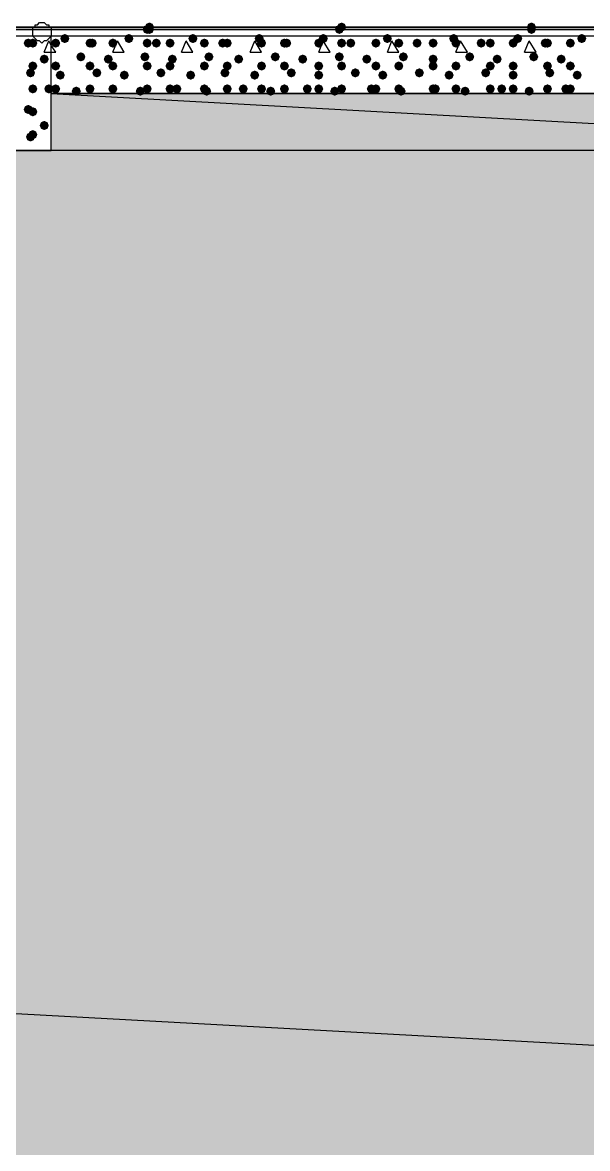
# Model space of a CAD drawing. Header units: millimetres. Extents: x 0 to 420, y 0 to 297.
# Drawn here: x 329.84 to 340.3, y 207.35 to 228.18 of the extents above; entities that cross this region are included whole.
import ezdxf

# ---------------------------------------------------------------- set-up
doc = ezdxf.new("R2010")
doc.units = ezdxf.units.MM
doc.layers.get('0').update_dxf_attribs({"linetype": 'CONTINUOUS'})

msp = doc.modelspace()

# ---------------------------------------------------------------- hatches: boundary and pattern name
at = {"true_color": 0x0000fe}
for points in [[(332.232, 228.049667), (332.207129, 227.989871), (332.147333, 227.965), (332.087538, 227.989871), (332.062667, 228.049667), (332.087537, 228.109462), (332.147333, 228.134333), (332.207129, 228.109463)], [(332.232, 228.049667), (332.207129, 227.989871), (332.147333, 227.965), (332.087538, 227.989871), (332.062667, 228.049667), (332.087537, 228.109462), (332.147333, 228.134333), (332.207129, 228.109463)], [(332.274333, 228.092), (332.249462, 228.032204), (332.189667, 228.007333), (332.129871, 228.032204), (332.105, 228.092), (332.129871, 228.151796), (332.189667, 228.176667), (332.249462, 228.151796)], [(332.274333, 228.049667), (332.249462, 227.989871), (332.189667, 227.965), (332.129871, 227.989871), (332.105, 228.049667), (332.129871, 228.109462), (332.189667, 228.134333), (332.249462, 228.109463)], [(335.788, 228.049667), (335.763129, 227.989871), (335.703333, 227.965), (335.643537, 227.989871), (335.618667, 228.049667), (335.643537, 228.109462), (335.703333, 228.134333), (335.763129, 228.109463)], [(335.788, 228.049667), (335.763129, 227.989871), (335.703333, 227.965), (335.643537, 227.989871), (335.618667, 228.049667), (335.643537, 228.109462), (335.703333, 228.134333), (335.763129, 228.109463)], [(335.788, 228.049667), (335.763129, 227.989871), (335.703333, 227.965), (335.643537, 227.989871), (335.618667, 228.049667), (335.643537, 228.109462), (335.703333, 228.134333), (335.763129, 228.109463)], [(335.830333, 228.092), (335.805462, 228.032204), (335.745667, 228.007333), (335.685871, 228.032204), (335.661, 228.092), (335.685871, 228.151796), (335.745667, 228.176667), (335.805462, 228.151796)], [(339.344, 228.092), (339.319129, 228.032204), (339.259333, 228.007333), (339.199537, 228.032204), (339.174667, 228.092), (339.199537, 228.151796), (339.259333, 228.176667), (339.319129, 228.151796)], [(339.344, 228.049667), (339.319129, 227.989871), (339.259333, 227.965), (339.199537, 227.989871), (339.174667, 228.049667), (339.199537, 228.109462), (339.259333, 228.134333), (339.319129, 228.109463)], [(339.344, 228.049667), (339.319129, 227.989871), (339.259333, 227.965), (339.199537, 227.989871), (339.174667, 228.049667), (339.199537, 228.109462), (339.259333, 228.134333), (339.319129, 228.109463)], [(339.344, 228.049667), (339.319129, 227.989871), (339.259333, 227.965), (339.199537, 227.989871), (339.174667, 228.049667), (339.199537, 228.109462), (339.259333, 228.134333), (339.319129, 228.109463)]]:
    msp.add_hatch(color=0, dxfattribs=at).paths.add_polyline_path(points, flags=0)
at = {"true_color": 0x000007}
h = msp.add_hatch(color=0, dxfattribs=at)
h.paths.add_polyline_path([(38.565667, 228.049667), (386.969, 228.049667)], flags=0)
h.paths.add_polyline_path([(386.969, 228.049667), (38.565667, 228.049667)], flags=0)
at = {"true_color": 0x000008}
for points in [[(330.708, 227.880333), (330.683129, 227.820537), (330.623333, 227.795667), (330.563538, 227.820537), (330.538667, 227.880333), (330.563537, 227.940129), (330.623333, 227.965), (330.683129, 227.940129)], [(331.893333, 227.880333), (331.868462, 227.820537), (331.808667, 227.795667), (331.748871, 227.820537), (331.724, 227.880333), (331.748871, 227.940129), (331.808667, 227.965), (331.868462, 227.940129)], [(333.078667, 227.880333), (333.053796, 227.820537), (332.994, 227.795667), (332.934204, 227.820537), (332.909333, 227.880333), (332.934204, 227.940129), (332.994, 227.965), (333.053796, 227.940129)], [(334.306333, 227.880333), (334.281462, 227.820537), (334.221667, 227.795667), (334.161871, 227.820537), (334.137, 227.880333), (334.161871, 227.940129), (334.221667, 227.965), (334.281462, 227.940129)], [(335.491667, 227.880333), (335.466796, 227.820537), (335.407, 227.795667), (335.347204, 227.820537), (335.322333, 227.880333), (335.347204, 227.940129), (335.407, 227.965), (335.466796, 227.940129)], [(336.677, 227.880333), (336.652129, 227.820537), (336.592333, 227.795667), (336.532537, 227.820537), (336.507667, 227.880333), (336.532537, 227.940129), (336.592333, 227.965), (336.652129, 227.940129)], [(337.904667, 227.880333), (337.879796, 227.820537), (337.82, 227.795667), (337.760204, 227.820537), (337.735333, 227.880333), (337.760204, 227.940129), (337.82, 227.965), (337.879796, 227.940129)], [(339.09, 227.880333), (339.065129, 227.820537), (339.005333, 227.795667), (338.945538, 227.820537), (338.920667, 227.880333), (338.945537, 227.940129), (339.005333, 227.965), (339.065129, 227.940129)], [(340.275333, 227.880333), (340.250463, 227.820537), (340.190667, 227.795667), (340.130871, 227.820537), (340.106, 227.880333), (340.130871, 227.940129), (340.190667, 227.965), (340.250462, 227.940129)], [(330.538667, 227.795667), (330.513796, 227.735871), (330.454, 227.711), (330.394204, 227.735871), (330.369333, 227.795667), (330.394204, 227.855462), (330.454, 227.880333), (330.513796, 227.855463)], [(331.173667, 227.795667), (331.148796, 227.735871), (331.089, 227.711), (331.029204, 227.735871), (331.004333, 227.795667), (331.029204, 227.855462), (331.089, 227.880333), (331.148796, 227.855463)], [(331.216, 227.795667), (331.191129, 227.735871), (331.131333, 227.711), (331.071537, 227.735871), (331.046667, 227.795667), (331.071537, 227.855462), (331.131333, 227.880333), (331.191129, 227.855463)], [(331.597, 227.795667), (331.572129, 227.735871), (331.512333, 227.711), (331.452538, 227.735871), (331.427667, 227.795667), (331.452537, 227.855462), (331.512333, 227.880333), (331.572129, 227.855463)], [(332.232, 227.795667), (332.207129, 227.735871), (332.147333, 227.711), (332.087538, 227.735871), (332.062667, 227.795667), (332.087537, 227.855462), (332.147333, 227.880333), (332.207129, 227.855463)], [(332.401333, 227.795667), (332.376463, 227.735871), (332.316667, 227.711), (332.256871, 227.735871), (332.232, 227.795667), (332.256871, 227.855462), (332.316667, 227.880333), (332.376462, 227.855463)], [(332.655333, 227.795667), (332.630463, 227.735871), (332.570667, 227.711), (332.510871, 227.735871), (332.486, 227.795667), (332.510871, 227.855462), (332.570667, 227.880333), (332.630462, 227.855463)], [(333.290333, 227.795667), (333.265463, 227.735871), (333.205667, 227.711), (333.145871, 227.735871), (333.121, 227.795667), (333.145871, 227.855462), (333.205667, 227.880333), (333.265462, 227.855463)], [(333.629, 227.795667), (333.604129, 227.735871), (333.544333, 227.711), (333.484537, 227.735871), (333.459667, 227.795667), (333.484537, 227.855462), (333.544333, 227.880333), (333.604129, 227.855463)], [(333.713667, 227.795667), (333.688796, 227.735871), (333.629, 227.711), (333.569204, 227.735871), (333.544333, 227.795667), (333.569204, 227.855462), (333.629, 227.880333), (333.688796, 227.855463)], [(334.348667, 227.795667), (334.323796, 227.735871), (334.264, 227.711), (334.204204, 227.735871), (334.179333, 227.795667), (334.204204, 227.855462), (334.264, 227.880333), (334.323796, 227.855463)], [(334.772, 227.795667), (334.747129, 227.735871), (334.687333, 227.711), (334.627538, 227.735871), (334.602667, 227.795667), (334.627537, 227.855462), (334.687333, 227.880333), (334.747129, 227.855463)], [(334.814333, 227.795667), (334.789462, 227.735871), (334.729667, 227.711), (334.669871, 227.735871), (334.645, 227.795667), (334.669871, 227.855462), (334.729667, 227.880333), (334.789462, 227.855463)], [(335.407, 227.795667), (335.382129, 227.735871), (335.322333, 227.711), (335.262538, 227.735871), (335.237667, 227.795667), (335.262537, 227.855462), (335.322333, 227.880333), (335.382129, 227.855463)], [(335.830333, 227.795667), (335.805462, 227.735871), (335.745667, 227.711), (335.685871, 227.735871), (335.661, 227.795667), (335.685871, 227.855462), (335.745667, 227.880333), (335.805462, 227.855463)], [(335.999667, 227.795667), (335.974796, 227.735871), (335.915, 227.711), (335.855204, 227.735871), (335.830333, 227.795667), (335.855204, 227.855462), (335.915, 227.880333), (335.974796, 227.855463)], [(336.465333, 227.795667), (336.440462, 227.735871), (336.380667, 227.711), (336.320871, 227.735871), (336.296, 227.795667), (336.320871, 227.855462), (336.380667, 227.880333), (336.440462, 227.855463)], [(336.888667, 227.795667), (336.863796, 227.735871), (336.804, 227.711), (336.744204, 227.735871), (336.719333, 227.795667), (336.744204, 227.855462), (336.804, 227.880333), (336.863796, 227.855463)], [(337.227333, 227.795667), (337.202462, 227.735871), (337.142667, 227.711), (337.082871, 227.735871), (337.058, 227.795667), (337.082871, 227.855462), (337.142667, 227.880333), (337.202462, 227.855463)], [(337.523667, 227.795667), (337.498796, 227.735871), (337.439, 227.711), (337.379204, 227.735871), (337.354333, 227.795667), (337.379204, 227.855462), (337.439, 227.880333), (337.498796, 227.855463)], [(337.947, 227.795667), (337.922129, 227.735871), (337.862333, 227.711), (337.802538, 227.735871), (337.777667, 227.795667), (337.802537, 227.855462), (337.862333, 227.880333), (337.922129, 227.855463)], [(338.412667, 227.795667), (338.387796, 227.735871), (338.328, 227.711), (338.268204, 227.735871), (338.243333, 227.795667), (338.268204, 227.855462), (338.328, 227.880333), (338.387796, 227.855463)], [(338.582, 227.795667), (338.557129, 227.735871), (338.497333, 227.711), (338.437538, 227.735871), (338.412667, 227.795667), (338.437537, 227.855462), (338.497333, 227.880333), (338.557129, 227.855463)], [(339.005333, 227.795667), (338.980462, 227.735871), (338.920667, 227.711), (338.860871, 227.735871), (338.836, 227.795667), (338.860871, 227.855462), (338.920667, 227.880333), (338.980462, 227.855463)], [(339.598, 227.795667), (339.573129, 227.735871), (339.513333, 227.711), (339.453538, 227.735871), (339.428667, 227.795667), (339.453537, 227.855462), (339.513333, 227.880333), (339.573129, 227.855463)], [(339.640333, 227.795667), (339.615463, 227.735871), (339.555667, 227.711), (339.495871, 227.735871), (339.471, 227.795667), (339.495871, 227.855462), (339.555667, 227.880333), (339.615462, 227.855463)], [(340.063667, 227.795667), (340.038796, 227.735871), (339.979, 227.711), (339.919204, 227.735871), (339.894333, 227.795667), (339.919204, 227.855462), (339.979, 227.880333), (340.038796, 227.855463)], [(331.004333, 227.541667), (330.979462, 227.481871), (330.919667, 227.457), (330.859871, 227.481871), (330.835, 227.541667), (330.859871, 227.601462), (330.919667, 227.626333), (330.979462, 227.601463)], [(331.512333, 227.499333), (331.487462, 227.439537), (331.427667, 227.414667), (331.367871, 227.439537), (331.343, 227.499333), (331.367871, 227.559129), (331.427667, 227.584), (331.487462, 227.559129)], [(332.189667, 227.541667), (332.164796, 227.481871), (332.105, 227.457), (332.045204, 227.481871), (332.020333, 227.541667), (332.045204, 227.601462), (332.105, 227.626333), (332.164796, 227.601463)], [(332.697667, 227.499333), (332.672796, 227.439537), (332.613, 227.414667), (332.553204, 227.439537), (332.528333, 227.499333), (332.553204, 227.559129), (332.613, 227.584), (332.672796, 227.559129)], [(333.375, 227.541667), (333.350129, 227.481871), (333.290333, 227.457), (333.230537, 227.481871), (333.205667, 227.541667), (333.230537, 227.601462), (333.290333, 227.626333), (333.350129, 227.601463)], [(333.925333, 227.499333), (333.900463, 227.439537), (333.840667, 227.414667), (333.780871, 227.439537), (333.756, 227.499333), (333.780871, 227.559129), (333.840667, 227.584), (333.900462, 227.559129)], [(334.602667, 227.541667), (334.577796, 227.481871), (334.518, 227.457), (334.458204, 227.481871), (334.433333, 227.541667), (334.458204, 227.601462), (334.518, 227.626333), (334.577796, 227.601463)], [(335.110667, 227.499333), (335.085796, 227.439537), (335.026, 227.414667), (334.966204, 227.439537), (334.941333, 227.499333), (334.966204, 227.559129), (335.026, 227.584), (335.085796, 227.559129)], [(335.788, 227.541667), (335.763129, 227.481871), (335.703333, 227.457), (335.643537, 227.481871), (335.618667, 227.541667), (335.643537, 227.601462), (335.703333, 227.626333), (335.763129, 227.601463)], [(336.296, 227.499333), (336.271129, 227.439537), (336.211333, 227.414667), (336.151538, 227.439537), (336.126667, 227.499333), (336.151537, 227.559129), (336.211333, 227.584), (336.271129, 227.559129)], [(336.973333, 227.541667), (336.948463, 227.481871), (336.888667, 227.457), (336.828871, 227.481871), (336.804, 227.541667), (336.828871, 227.601462), (336.888667, 227.626333), (336.948462, 227.601463)], [(337.523667, 227.499333), (337.498796, 227.439537), (337.439, 227.414667), (337.379204, 227.439537), (337.354333, 227.499333), (337.379204, 227.559129), (337.439, 227.584), (337.498796, 227.559129)], [(338.201, 227.541667), (338.176129, 227.481871), (338.116333, 227.457), (338.056537, 227.481871), (338.031667, 227.541667), (338.056537, 227.601462), (338.116333, 227.626333), (338.176129, 227.601463)], [(338.709, 227.499333), (338.684129, 227.439537), (338.624333, 227.414667), (338.564537, 227.439537), (338.539667, 227.499333), (338.564537, 227.559129), (338.624333, 227.584), (338.684129, 227.559129)], [(339.386333, 227.541667), (339.361463, 227.481871), (339.301667, 227.457), (339.241871, 227.481871), (339.217, 227.541667), (339.241871, 227.601462), (339.301667, 227.626333), (339.361462, 227.601463)], [(339.894333, 227.499333), (339.869462, 227.439537), (339.809667, 227.414667), (339.749871, 227.439537), (339.725, 227.499333), (339.749871, 227.559129), (339.809667, 227.584), (339.869462, 227.559129)], [(330.538667, 227.372333), (330.513796, 227.312537), (330.454, 227.287667), (330.394204, 227.312537), (330.369333, 227.372333), (330.394204, 227.432129), (330.454, 227.457), (330.513796, 227.432129)], [(330.623333, 227.203), (330.598462, 227.143204), (330.538667, 227.118333), (330.478871, 227.143204), (330.454, 227.203), (330.478871, 227.262796), (330.538667, 227.287667), (330.598462, 227.262796)], [(331.173667, 227.372333), (331.148796, 227.312537), (331.089, 227.287667), (331.029204, 227.312537), (331.004333, 227.372333), (331.029204, 227.432129), (331.089, 227.457), (331.148796, 227.432129)], [(331.300667, 227.245333), (331.275796, 227.185537), (331.216, 227.160667), (331.156204, 227.185537), (331.131333, 227.245333), (331.156204, 227.305129), (331.216, 227.33), (331.275796, 227.305129)], [(331.597, 227.372333), (331.572129, 227.312537), (331.512333, 227.287667), (331.452538, 227.312537), (331.427667, 227.372333), (331.452537, 227.432129), (331.512333, 227.457), (331.572129, 227.432129)], [(331.808667, 227.203), (331.783796, 227.143204), (331.724, 227.118333), (331.664204, 227.143204), (331.639333, 227.203), (331.664204, 227.262796), (331.724, 227.287667), (331.783796, 227.262796)], [(332.232, 227.372333), (332.207129, 227.312537), (332.147333, 227.287667), (332.087538, 227.312537), (332.062667, 227.372333), (332.087537, 227.432129), (332.147333, 227.457), (332.207129, 227.432129)], [(332.486, 227.245333), (332.461129, 227.185537), (332.401333, 227.160667), (332.341537, 227.185537), (332.316667, 227.245333), (332.341537, 227.305129), (332.401333, 227.33), (332.461129, 227.305129)], [(332.655333, 227.372333), (332.630463, 227.312537), (332.570667, 227.287667), (332.510871, 227.312537), (332.486, 227.372333), (332.510871, 227.432129), (332.570667, 227.457), (332.630462, 227.432129)], [(333.036333, 227.203), (333.011462, 227.143204), (332.951667, 227.118333), (332.891871, 227.143204), (332.867, 227.203), (332.891871, 227.262796), (332.951667, 227.287667), (333.011462, 227.262796)], [(333.290333, 227.372333), (333.265463, 227.312537), (333.205667, 227.287667), (333.145871, 227.312537), (333.121, 227.372333), (333.145871, 227.432129), (333.205667, 227.457), (333.265462, 227.432129)], [(333.671333, 227.245333), (333.646462, 227.185537), (333.586667, 227.160667), (333.526871, 227.185537), (333.502, 227.245333), (333.526871, 227.305129), (333.586667, 227.33), (333.646462, 227.305129)], [(333.713667, 227.372333), (333.688796, 227.312537), (333.629, 227.287667), (333.569204, 227.312537), (333.544333, 227.372333), (333.569204, 227.432129), (333.629, 227.457), (333.688796, 227.432129)], [(334.221667, 227.203), (334.196796, 227.143204), (334.137, 227.118333), (334.077204, 227.143204), (334.052333, 227.203), (334.077204, 227.262796), (334.137, 227.287667), (334.196796, 227.262796)], [(334.348667, 227.372333), (334.323796, 227.312537), (334.264, 227.287667), (334.204204, 227.312537), (334.179333, 227.372333), (334.204204, 227.432129), (334.264, 227.457), (334.323796, 227.432129)], [(334.772, 227.372333), (334.747129, 227.312537), (334.687333, 227.287667), (334.627538, 227.312537), (334.602667, 227.372333), (334.627537, 227.432129), (334.687333, 227.457), (334.747129, 227.432129)], [(334.899, 227.245333), (334.874129, 227.185537), (334.814333, 227.160667), (334.754537, 227.185537), (334.729667, 227.245333), (334.754537, 227.305129), (334.814333, 227.33), (334.874129, 227.305129)], [(335.407, 227.372333), (335.382129, 227.312537), (335.322333, 227.287667), (335.262538, 227.312537), (335.237667, 227.372333), (335.262537, 227.432129), (335.322333, 227.457), (335.382129, 227.432129)], [(335.407, 227.203), (335.382129, 227.143204), (335.322333, 227.118333), (335.262538, 227.143204), (335.237667, 227.203), (335.262537, 227.262796), (335.322333, 227.287667), (335.382129, 227.262796)], [(335.830333, 227.372333), (335.805462, 227.312537), (335.745667, 227.287667), (335.685871, 227.312537), (335.661, 227.372333), (335.685871, 227.432129), (335.745667, 227.457), (335.805462, 227.432129)], [(336.084333, 227.245333), (336.059463, 227.185537), (335.999667, 227.160667), (335.939871, 227.185537), (335.915, 227.245333), (335.939871, 227.305129), (335.999667, 227.33), (336.059462, 227.305129)], [(336.465333, 227.372333), (336.440462, 227.312537), (336.380667, 227.287667), (336.320871, 227.312537), (336.296, 227.372333), (336.320871, 227.432129), (336.380667, 227.457), (336.440462, 227.432129)], [(336.592333, 227.203), (336.567462, 227.143204), (336.507667, 227.118333), (336.447871, 227.143204), (336.423, 227.203), (336.447871, 227.262796), (336.507667, 227.287667), (336.567462, 227.262796)], [(336.888667, 227.372333), (336.863796, 227.312537), (336.804, 227.287667), (336.744204, 227.312537), (336.719333, 227.372333), (336.744204, 227.432129), (336.804, 227.457), (336.863796, 227.432129)], [(337.269667, 227.245333), (337.244796, 227.185537), (337.185, 227.160667), (337.125204, 227.185537), (337.100333, 227.245333), (337.125204, 227.305129), (337.185, 227.33), (337.244796, 227.305129)], [(337.523667, 227.372333), (337.498796, 227.312537), (337.439, 227.287667), (337.379204, 227.312537), (337.354333, 227.372333), (337.379204, 227.432129), (337.439, 227.457), (337.498796, 227.432129)], [(337.82, 227.203), (337.795129, 227.143204), (337.735333, 227.118333), (337.675538, 227.143204), (337.650667, 227.203), (337.675537, 227.262796), (337.735333, 227.287667), (337.795129, 227.262796)], [(337.947, 227.372333), (337.922129, 227.312537), (337.862333, 227.287667), (337.802538, 227.312537), (337.777667, 227.372333), (337.802537, 227.432129), (337.862333, 227.457), (337.922129, 227.432129)], [(338.497333, 227.245333), (338.472462, 227.185537), (338.412667, 227.160667), (338.352871, 227.185537), (338.328, 227.245333), (338.352871, 227.305129), (338.412667, 227.33), (338.472462, 227.305129)], [(338.582, 227.372333), (338.557129, 227.312537), (338.497333, 227.287667), (338.437538, 227.312537), (338.412667, 227.372333), (338.437537, 227.432129), (338.497333, 227.457), (338.557129, 227.432129)], [(339.005333, 227.372333), (338.980462, 227.312537), (338.920667, 227.287667), (338.860871, 227.312537), (338.836, 227.372333), (338.860871, 227.432129), (338.920667, 227.457), (338.980462, 227.432129)], [(339.005333, 227.203), (338.980462, 227.143204), (338.920667, 227.118333), (338.860871, 227.143204), (338.836, 227.203), (338.860871, 227.262796), (338.920667, 227.287667), (338.980462, 227.262796)], [(339.640333, 227.372333), (339.615463, 227.312537), (339.555667, 227.287667), (339.495871, 227.312537), (339.471, 227.372333), (339.495871, 227.432129), (339.555667, 227.457), (339.615462, 227.432129)], [(339.682667, 227.245333), (339.657796, 227.185537), (339.598, 227.160667), (339.538204, 227.185537), (339.513333, 227.245333), (339.538204, 227.305129), (339.598, 227.33), (339.657796, 227.305129)], [(340.063667, 227.372333), (340.038796, 227.312537), (339.979, 227.287667), (339.919204, 227.312537), (339.894333, 227.372333), (339.919204, 227.432129), (339.979, 227.457), (340.038796, 227.432129)], [(340.190667, 227.203), (340.165796, 227.143204), (340.106, 227.118333), (340.046204, 227.143204), (340.021333, 227.203), (340.046204, 227.262796), (340.106, 227.287667), (340.165796, 227.262796)], [(330.538667, 226.949), (330.513796, 226.889204), (330.454, 226.864333), (330.394204, 226.889204), (330.369333, 226.949), (330.394204, 227.008796), (330.454, 227.033667), (330.513796, 227.008796)], [(330.919667, 226.906667), (330.894796, 226.846871), (330.835, 226.822), (330.775204, 226.846871), (330.750333, 226.906667), (330.775204, 226.966462), (330.835, 226.991333), (330.894796, 226.966463)], [(331.173667, 226.949), (331.148796, 226.889204), (331.089, 226.864333), (331.029204, 226.889204), (331.004333, 226.949), (331.029204, 227.008796), (331.089, 227.033667), (331.148796, 227.008796)], [(331.597, 226.949), (331.572129, 226.889204), (331.512333, 226.864333), (331.452538, 226.889204), (331.427667, 226.949), (331.452537, 227.008796), (331.512333, 227.033667), (331.572129, 227.008796)], [(331.597, 226.949), (331.572129, 226.889204), (331.512333, 226.864333), (331.452538, 226.889204), (331.427667, 226.949), (331.452537, 227.008796), (331.512333, 227.033667), (331.572129, 227.008796)], [(332.105, 226.906667), (332.080129, 226.846871), (332.020333, 226.822), (331.960537, 226.846871), (331.935667, 226.906667), (331.960537, 226.966462), (332.020333, 226.991333), (332.080129, 226.966463)], [(332.232, 226.949), (332.207129, 226.889204), (332.147333, 226.864333), (332.087538, 226.889204), (332.062667, 226.949), (332.087537, 227.008796), (332.147333, 227.033667), (332.207129, 227.008796)], [(332.655333, 226.949), (332.630463, 226.889204), (332.570667, 226.864333), (332.510871, 226.889204), (332.486, 226.949), (332.510871, 227.008796), (332.570667, 227.033667), (332.630462, 227.008796)], [(332.782333, 226.949), (332.757462, 226.889204), (332.697667, 226.864333), (332.637871, 226.889204), (332.613, 226.949), (332.637871, 227.008796), (332.697667, 227.033667), (332.757462, 227.008796)], [(333.290333, 226.949), (333.265463, 226.889204), (333.205667, 226.864333), (333.145871, 226.889204), (333.121, 226.949), (333.145871, 227.008796), (333.205667, 227.033667), (333.265462, 227.008796)], [(333.332667, 226.906667), (333.307796, 226.846871), (333.248, 226.822), (333.188204, 226.846871), (333.163333, 226.906667), (333.188204, 226.966462), (333.248, 226.991333), (333.307796, 226.966463)], [(333.713667, 226.949), (333.688796, 226.889204), (333.629, 226.864333), (333.569204, 226.889204), (333.544333, 226.949), (333.569204, 227.008796), (333.629, 227.033667), (333.688796, 227.008796)], [(334.01, 226.949), (333.985129, 226.889204), (333.925333, 226.864333), (333.865538, 226.889204), (333.840667, 226.949), (333.865537, 227.008796), (333.925333, 227.033667), (333.985129, 227.008796)], [(334.348667, 226.949), (334.323796, 226.889204), (334.264, 226.864333), (334.204204, 226.889204), (334.179333, 226.949), (334.204204, 227.008796), (334.264, 227.033667), (334.323796, 227.008796)], [(334.518, 226.906667), (334.493129, 226.846871), (334.433333, 226.822), (334.373538, 226.846871), (334.348667, 226.906667), (334.373537, 226.966462), (334.433333, 226.991333), (334.493129, 226.966463)], [(334.772, 226.949), (334.747129, 226.889204), (334.687333, 226.864333), (334.627538, 226.889204), (334.602667, 226.949), (334.627537, 227.008796), (334.687333, 227.033667), (334.747129, 227.008796)], [(335.195333, 226.949), (335.170462, 226.889204), (335.110667, 226.864333), (335.050871, 226.889204), (335.026, 226.949), (335.050871, 227.008796), (335.110667, 227.033667), (335.170462, 227.008796)], [(335.407, 226.949), (335.382129, 226.889204), (335.322333, 226.864333), (335.262538, 226.889204), (335.237667, 226.949), (335.262537, 227.008796), (335.322333, 227.033667), (335.382129, 227.008796)], [(335.703333, 226.906667), (335.678463, 226.846871), (335.618667, 226.822), (335.558871, 226.846871), (335.534, 226.906667), (335.558871, 226.966462), (335.618667, 226.991333), (335.678462, 226.966463)], [(335.830333, 226.949), (335.805462, 226.889204), (335.745667, 226.864333), (335.685871, 226.889204), (335.661, 226.949), (335.685871, 227.008796), (335.745667, 227.033667), (335.805462, 227.008796)], [(336.380667, 226.949), (336.355796, 226.889204), (336.296, 226.864333), (336.236204, 226.889204), (336.211333, 226.949), (336.236204, 227.008796), (336.296, 227.033667), (336.355796, 227.008796)], [(336.465333, 226.949), (336.440462, 226.889204), (336.380667, 226.864333), (336.320871, 226.889204), (336.296, 226.949), (336.320871, 227.008796), (336.380667, 227.033667), (336.440462, 227.008796)], [(336.888667, 226.949), (336.863796, 226.889204), (336.804, 226.864333), (336.744204, 226.889204), (336.719333, 226.949), (336.744204, 227.008796), (336.804, 227.033667), (336.863796, 227.008796)], [(336.931, 226.906667), (336.906129, 226.846871), (336.846333, 226.822), (336.786538, 226.846871), (336.761667, 226.906667), (336.786537, 226.966462), (336.846333, 226.991333), (336.906129, 226.966463)], [(337.523667, 226.949), (337.498796, 226.889204), (337.439, 226.864333), (337.379204, 226.889204), (337.354333, 226.949), (337.379204, 227.008796), (337.439, 227.033667), (337.498796, 227.008796)], [(337.566, 226.949), (337.541129, 226.889204), (337.481333, 226.864333), (337.421538, 226.889204), (337.396667, 226.949), (337.421537, 227.008796), (337.481333, 227.033667), (337.541129, 227.008796)], [(337.947, 226.949), (337.922129, 226.889204), (337.862333, 226.864333), (337.802538, 226.889204), (337.777667, 226.949), (337.802537, 227.008796), (337.862333, 227.033667), (337.922129, 227.008796)], [(338.116333, 226.906667), (338.091462, 226.846871), (338.031667, 226.822), (337.971871, 226.846871), (337.947, 226.906667), (337.971871, 226.966462), (338.031667, 226.991333), (338.091462, 226.966463)], [(338.582, 226.949), (338.557129, 226.889204), (338.497333, 226.864333), (338.437538, 226.889204), (338.412667, 226.949), (338.437537, 227.008796), (338.497333, 227.033667), (338.557129, 227.008796)], [(338.793667, 226.949), (338.768796, 226.889204), (338.709, 226.864333), (338.649204, 226.889204), (338.624333, 226.949), (338.649204, 227.008796), (338.709, 227.033667), (338.768796, 227.008796)], [(339.005333, 226.949), (338.980462, 226.889204), (338.920667, 226.864333), (338.860871, 226.889204), (338.836, 226.949), (338.860871, 227.008796), (338.920667, 227.033667), (338.980462, 227.008796)], [(339.301667, 226.906667), (339.276796, 226.846871), (339.217, 226.822), (339.157204, 226.846871), (339.132333, 226.906667), (339.157204, 226.966462), (339.217, 226.991333), (339.276796, 226.966463)], [(339.640333, 226.949), (339.615463, 226.889204), (339.555667, 226.864333), (339.495871, 226.889204), (339.471, 226.949), (339.495871, 227.008796), (339.555667, 227.033667), (339.615462, 227.008796)], [(339.979, 226.949), (339.954129, 226.889204), (339.894333, 226.864333), (339.834538, 226.889204), (339.809667, 226.949), (339.834537, 227.008796), (339.894333, 227.033667), (339.954129, 227.008796)], [(340.063667, 226.949), (340.038796, 226.889204), (339.979, 226.864333), (339.919204, 226.889204), (339.894333, 226.949), (339.919204, 227.008796), (339.979, 227.033667), (340.038796, 227.008796)]]:
    msp.add_hatch(color=0, dxfattribs=at).paths.add_polyline_path(points, flags=0)
at = {"true_color": 0x000007}
for points in [[(330.030667, 227.795667), (330.005796, 227.735871), (329.946, 227.711), (329.886204, 227.735871), (329.861333, 227.795667), (329.886204, 227.855462), (329.946, 227.880333), (330.005796, 227.855463)], [(330.115333, 227.795667), (330.090463, 227.735871), (330.030667, 227.711), (329.970871, 227.735871), (329.946, 227.795667), (329.970871, 227.855462), (330.030667, 227.880333), (330.090462, 227.855463)], [(330.327, 227.499333), (330.302129, 227.439537), (330.242333, 227.414667), (330.182538, 227.439537), (330.157667, 227.499333), (330.182537, 227.559129), (330.242333, 227.584), (330.302129, 227.559129)], [(330.073, 227.245333), (330.048129, 227.185537), (329.988333, 227.160667), (329.928538, 227.185537), (329.903667, 227.245333), (329.928537, 227.305129), (329.988333, 227.33), (330.048129, 227.305129)], [(330.115333, 227.372333), (330.090463, 227.312537), (330.030667, 227.287667), (329.970871, 227.312537), (329.946, 227.372333), (329.970871, 227.432129), (330.030667, 227.457), (330.090462, 227.432129)], [(330.115333, 226.949), (330.090463, 226.889204), (330.030667, 226.864333), (329.970871, 226.889204), (329.946, 226.949), (329.970871, 227.008796), (330.030667, 227.033667), (330.090462, 227.008796)], [(330.411667, 226.949), (330.386796, 226.889204), (330.327, 226.864333), (330.267204, 226.889204), (330.242333, 226.949), (330.267204, 227.008796), (330.327, 227.033667), (330.386796, 227.008796)], [(330.030667, 226.568), (330.005796, 226.508204), (329.946, 226.483333), (329.886204, 226.508204), (329.861333, 226.568), (329.886204, 226.627796), (329.946, 226.652667), (330.005796, 226.627796)], [(330.115333, 226.525667), (330.090463, 226.465871), (330.030667, 226.441), (329.970871, 226.465871), (329.946, 226.525667), (329.970871, 226.585462), (330.030667, 226.610333), (330.090462, 226.585463)], [(330.327, 226.271667), (330.302129, 226.211871), (330.242333, 226.187), (330.182538, 226.211871), (330.157667, 226.271667), (330.182537, 226.331462), (330.242333, 226.356333), (330.302129, 226.331463)], [(330.073, 226.06), (330.048129, 226.000204), (329.988333, 225.975333), (329.928538, 226.000204), (329.903667, 226.06), (329.928537, 226.119796), (329.988333, 226.144667), (330.048129, 226.119796)], [(330.115333, 226.102333), (330.090463, 226.042537), (330.030667, 226.017667), (329.970871, 226.042537), (329.946, 226.102333), (329.970871, 226.162129), (330.030667, 226.187), (330.090462, 226.162129)]]:
    msp.add_hatch(color=0, dxfattribs=at).paths.add_polyline_path(points, flags=0)
at = {"true_color": 0x000008}
h = msp.add_hatch(color=0, dxfattribs=at)
h.paths.add_polyline_path([(349.461667, 226.864333), (330.369333, 226.864333), (349.461667, 225.806)], flags=0)
h.paths.add_polyline_path([(330.369333, 226.864333), (349.461667, 225.806), (330.369333, 225.806)], flags=0)
h = msp.add_hatch(color=0, dxfattribs=at)
h.paths.add_polyline_path([(385.826, 225.806), (39.708667, 225.806), (385.826, 206.756)], flags=0)
h.paths.add_polyline_path([(39.708667, 225.806), (385.826, 206.756), (39.708667, 206.756)], flags=0)

# ---------------------------------------------------------------- linework, layer by layer
at = {"color": 0, "true_color": 0x000007}
for points in [[(330.369333, 228.007333), (330.369333, 227.965), (330.369333, 227.922667), (330.327, 227.880333), (330.284667, 227.838), (330.242333, 227.838), (330.2, 227.795667), (330.157667, 227.838), (330.115333, 227.838), (330.073, 227.880333), (330.030667, 227.922667), (330.030667, 227.965), (330.030667, 228.007333), (330.030667, 228.049667), (330.030667, 228.092), (330.073, 228.092), (330.073, 228.134333), (330.115333, 228.134333), (330.157667, 228.176667), (330.2, 228.176667), (330.242333, 228.176667), (330.284667, 228.134333), (330.327, 228.134333), (330.327, 228.092), (330.369333, 228.092), (330.369333, 228.049667)], [(38.523333, 228.049667), (387.011333, 228.049667)], [(38.565667, 228.049667), (386.969, 228.049667)], [(386.969, 228.049667), (38.565667, 228.049667)], [(328.252667, 227.922667), (328.252667, 225.806), (330.369333, 225.806), (330.369333, 227.922667)]]:
    msp.add_lwpolyline(points, close=True, dxfattribs=at)
for points in [[(387.011333, 228.092), (38.481, 228.092), (38.481, 228.049667)], [(387.011333, 228.092), (38.523333, 228.092), (387.011333, 228.092), (38.523333, 228.049667)], [(38.523333, 228.049667), (387.011333, 228.049667)], [(387.011333, 228.049667), (386.969, 228.049667), (38.565667, 228.049667), (38.523333, 228.049667)], [(38.565667, 228.049667), (386.969, 228.049667)], [(349.461667, 227.922667), (330.369333, 227.922667)], [(330.242333, 227.626333), (330.327, 227.838)], [(330.369333, 227.753333), (330.327, 227.838)], [(330.242333, 227.626333), (330.369333, 227.626333)], [(330.369333, 226.864333), (349.461667, 226.864333)]]:
    msp.add_lwpolyline(points, dxfattribs=at)
at = {"color": 0, "true_color": 0x000008}
for points in [[(330.454, 227.626333), (330.369333, 227.753333)], [(331.512333, 227.626333), (331.597, 227.838)], [(331.724, 227.626333), (331.597, 227.838)], [(332.782333, 227.626333), (332.867, 227.838)], [(332.994, 227.626333), (332.867, 227.838)], [(334.052333, 227.626333), (334.137, 227.838)], [(334.264, 227.626333), (334.137, 227.838)], [(335.322333, 227.626333), (335.407, 227.838)], [(335.534, 227.626333), (335.407, 227.838)], [(336.592333, 227.626333), (336.677, 227.838)], [(336.804, 227.626333), (336.677, 227.838)], [(337.862333, 227.626333), (337.947, 227.838)], [(338.074, 227.626333), (337.947, 227.838)], [(339.132333, 227.626333), (339.217, 227.838)], [(339.344, 227.626333), (339.217, 227.838)], [(330.369333, 227.626333), (330.454, 227.626333)], [(331.512333, 227.626333), (331.724, 227.626333)], [(332.782333, 227.626333), (332.994, 227.626333)], [(334.052333, 227.626333), (334.264, 227.626333)], [(335.322333, 227.626333), (335.534, 227.626333)], [(336.592333, 227.626333), (336.804, 227.626333)], [(337.862333, 227.626333), (338.074, 227.626333)], [(339.132333, 227.626333), (339.344, 227.626333)]]:
    msp.add_lwpolyline(points, dxfattribs=at)
for points in [[(349.461667, 226.864333), (330.369333, 226.864333), (349.461667, 225.806)], [(330.369333, 226.864333), (349.461667, 225.806), (330.369333, 225.806)], [(385.826, 225.806), (39.708667, 225.806), (385.826, 206.756)], [(39.708667, 225.806), (385.826, 206.756), (39.708667, 206.756)]]:
    msp.add_lwpolyline(points, close=True, dxfattribs=at)

doc.saveas('drawing.dxf')
